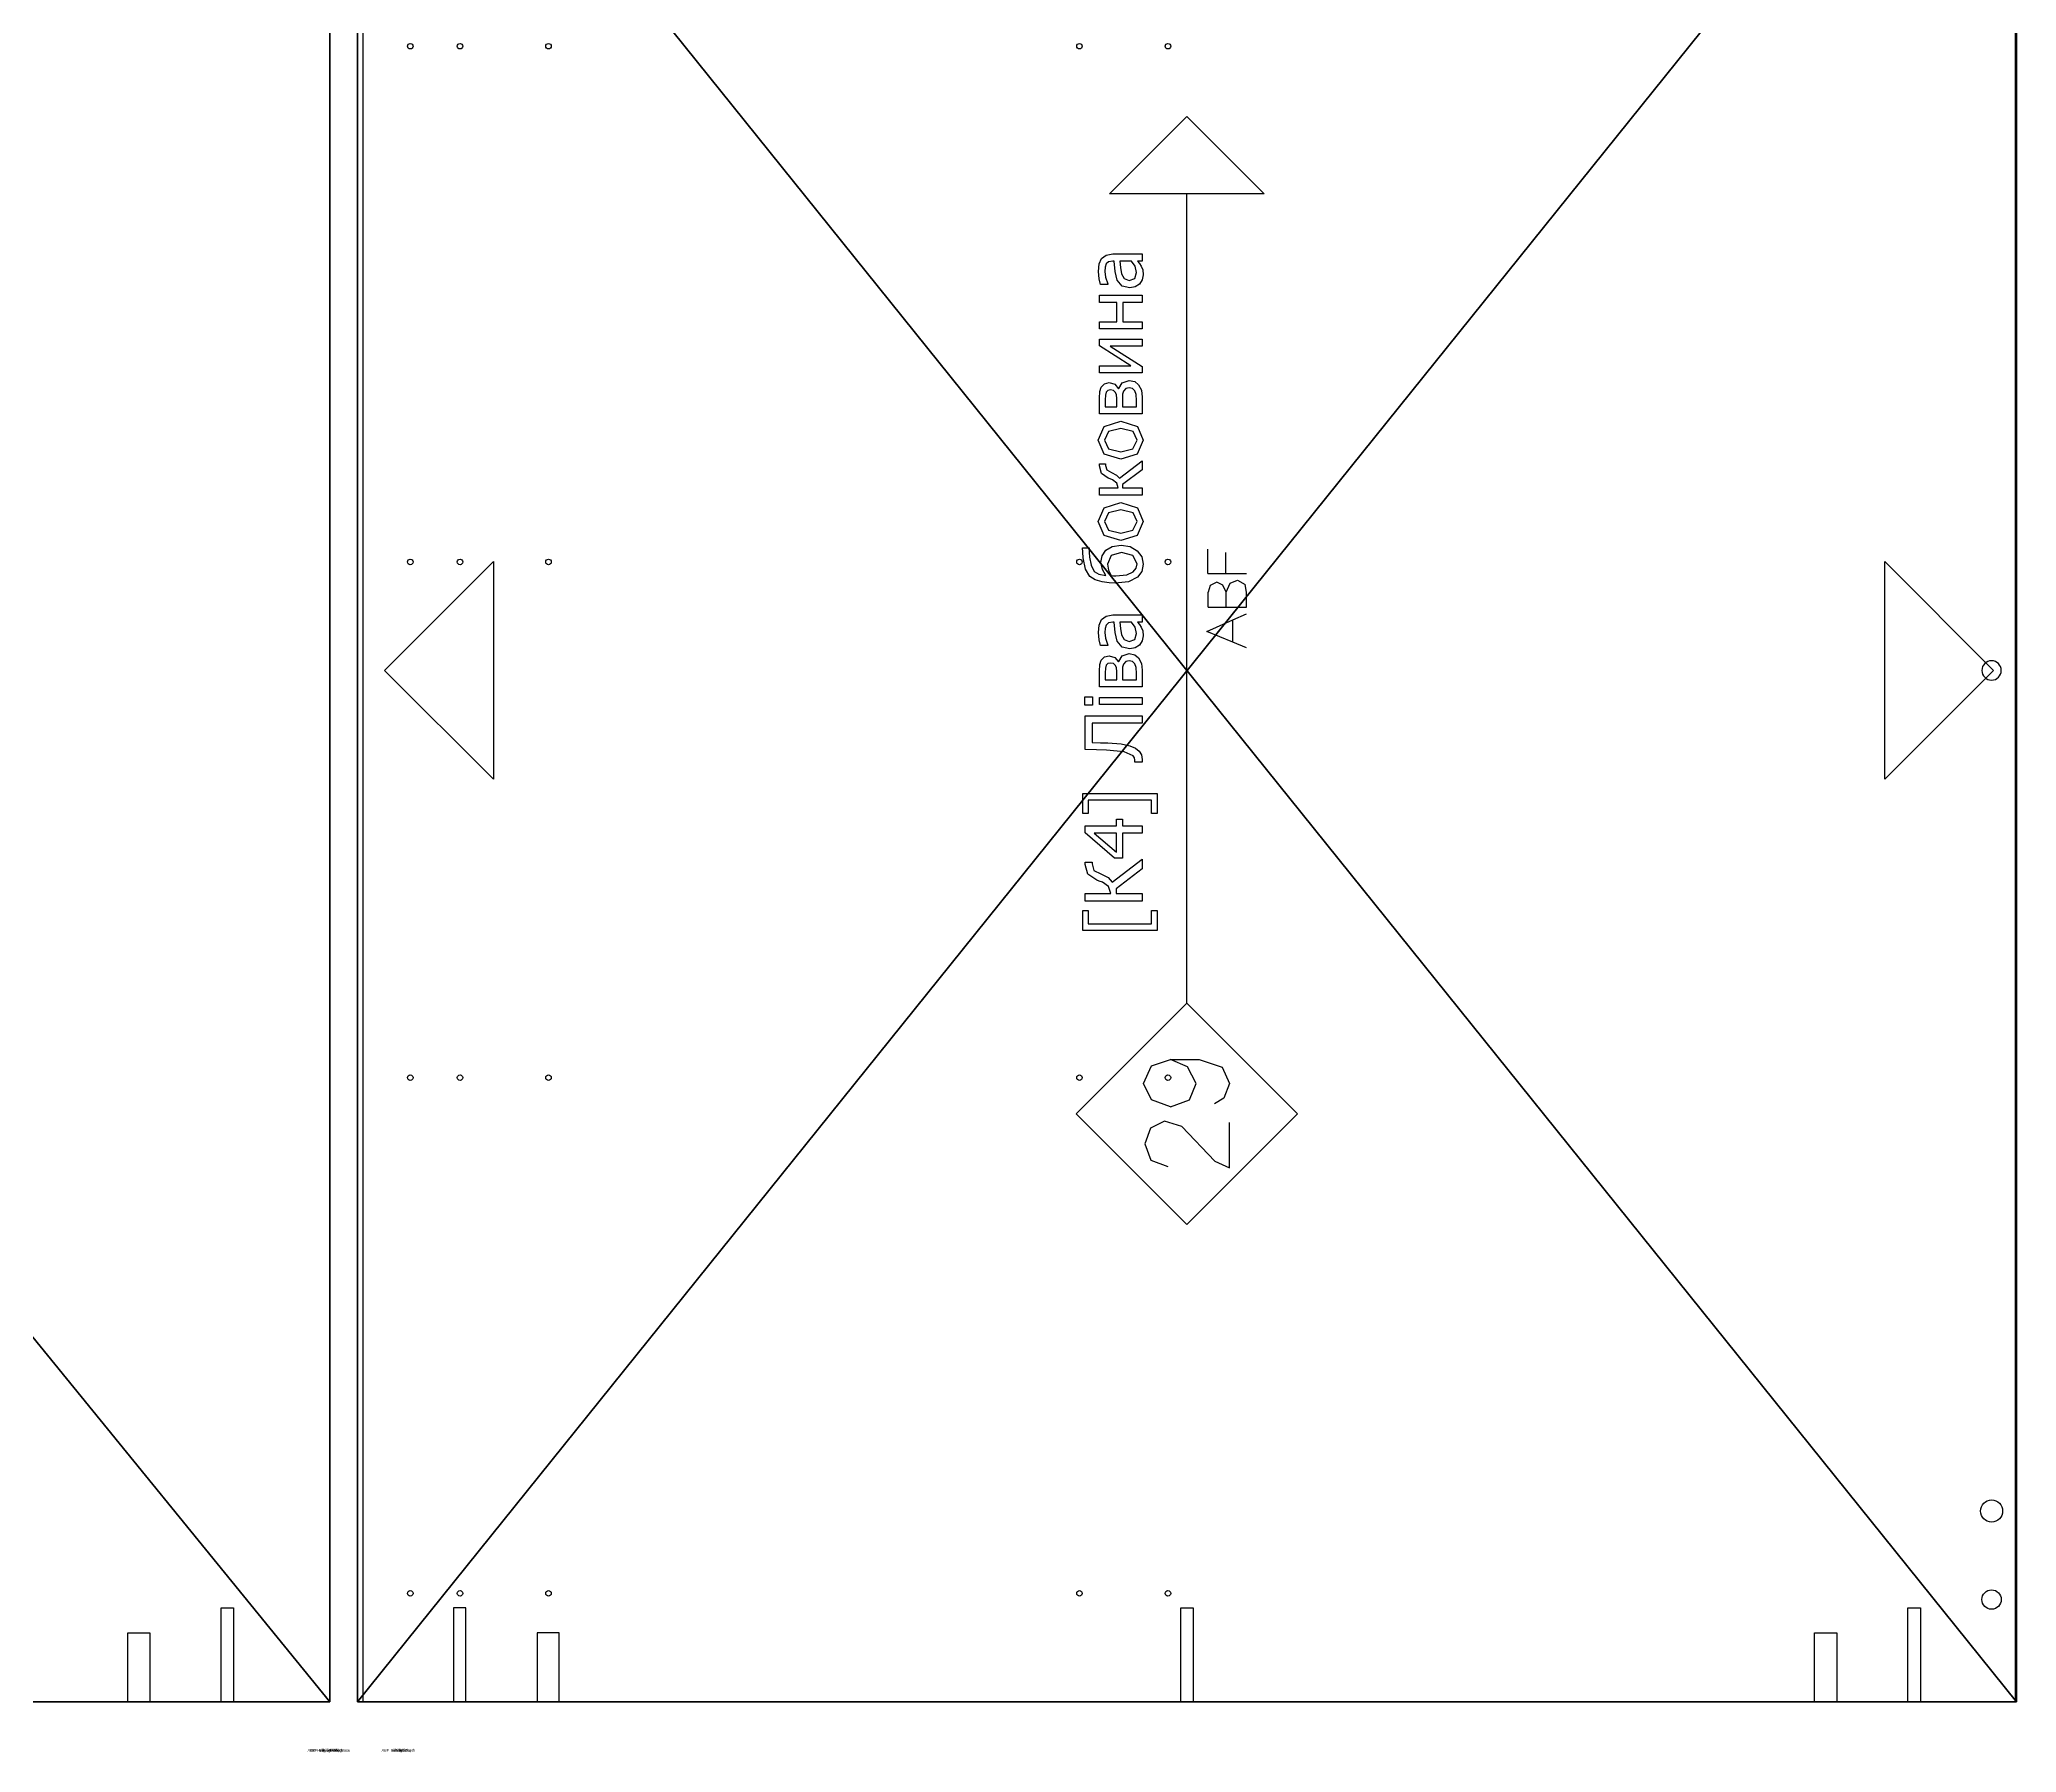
# Model space of a CAD drawing. Header units: millimetres. Extents: x -70178 to 17, y -3145 to 2055.
# Drawn here: x -18379 to -17664, y -18 to 601 of the extents above; entities that cross this region are included whole.
import ezdxf

# ---------------------------------------------------------------- set-up
doc = ezdxf.new("R2010")
doc.units = ezdxf.units.MM
doc.header["$LTSCALE"] = 25.4
doc.layers.get('0').update_dxf_attribs({"true_color": 0xffffff})
for name, color, linetype, true_color in [('ABF_cuttingLines', 34, 'Continuous', 0xaa4400), ('ABF_D2.0_DEPTH3', 36, 'Continuous', 0x664400), ('ABF_edgeBanding', 32, 'Continuous', 0xcc6600), ('ABF_Label', 253, 'Continuous', 0x9999cc), ('D7-DEPTHF-$44817', 252, 'Continuous', 0x777799), ('D8-DEPTH12-$38878', 36, 'Continuous', 0x664400), ('DSIDE-4.5', 252, 'Continuous', 0x777799), ('DSIDE-8', 190, 'Continuous', 0x9900ff), ('Dside4.5', 190, 'Continuous', 0x9900ff)]:
    doc.layers.add(name, color=color, linetype=linetype, true_color=true_color)

# ---------------------------------------------------------------- blocks, each defined once
blk = doc.blocks.new('Group134#1')
blk = doc.blocks.new('Group136#1')
blk = doc.blocks.new('Group137#1')
blk = doc.blocks.new('Group138#1')
blk = doc.blocks.new('Group140#1')
blk = doc.blocks.new('Group141#1')
blk = doc.blocks.new('Group155#1')
blk = doc.blocks.new('Group159#1')
at = {"layer": 'D7-DEPTHF-$44817', "color": 0}
blk.add_circle((-9, 0), 3.5, dxfattribs=at)
at = {"layer": 'D8-DEPTH12-$38878', "color": 0}
blk.add_circle((-9, -32), 4, dxfattribs=at)
blk = doc.blocks.new('Group166#1')
at = {"layer": 'D7-DEPTHF-$44817', "color": 0, "extrusion": (0, -4.42932e-17, -1)}
blk.add_circle((9, 0, 18), 3.5, dxfattribs=at)
blk = doc.blocks.new('Group174#1')
at = {"layer": 'DSIDE-4.5', "color": 0, "extrusion": (1.50398e-16, -1, -5.39341e-16)}
blk.add_circle((0, -9), 2.25, dxfattribs=at)
at = {"layer": 'DSIDE-8', "color": 0, "extrusion": (1.50398e-16, -1, -5.39341e-16)}
blk.add_circle((-32, -9), 4, dxfattribs=at)
blk = doc.blocks.new('Group175#1')
at = {"layer": 'DSIDE-4.5', "color": 0}
blk.add_polyline3d([(-2.25, 0, 0), (-2.25, -34, 0), (2.25, -34, 0), (2.25, 0, 0), (-2.25, 0, 0)], close=True, dxfattribs=at)
at = {"layer": 'DSIDE-8', "color": 0}
blk.add_polyline3d([(-36, 0, 0), (-36, -25, 0), (-28, -25, 0), (-28, 0, 0), (-36, 0, 0)], close=True, dxfattribs=at)
blk = doc.blocks.new('Group177#1')
at = {"layer": 'DSIDE-4.5', "color": 0, "extrusion": (1.50398e-16, -1, -5.39341e-16)}
blk.add_circle((0, -9), 2.25, dxfattribs=at)
at = {"layer": 'DSIDE-8', "color": 0, "extrusion": (1.50398e-16, -1, -5.39341e-16)}
blk.add_circle((32, -9), 4, dxfattribs=at)
blk = doc.blocks.new('Group178#1')
at = {"layer": 'DSIDE-4.5', "color": 0}
blk.add_polyline3d([(2.25, 0, 0), (2.25, -34, 0), (-2.25, -34, 0), (-2.25, 0, 0), (2.25, 0, 0)], close=True, dxfattribs=at)
at = {"layer": 'DSIDE-8', "color": 0}
blk.add_polyline3d([(36, 0, 0), (36, -25, 0), (28, -25, 0), (28, 0, 0), (36, 0, 0)], close=True, dxfattribs=at)
blk = doc.blocks.new('Group179#1')
at = {"layer": 'Dside4.5', "color": 0, "extrusion": (0, 1, 0)}
blk.add_circle((0, -9), 2.25, dxfattribs=at)
blk = doc.blocks.new('Group180#1')
at = {"layer": 'Dside4.5', "color": 0}
blk.add_polyline3d([(2.25, 0, 0), (2.25, -34, 0), (-2.25, -34, 0), (-2.25, 0, 0), (2.25, 0, 0)], close=True, dxfattribs=at)
blk = doc.blocks.new('Group#429')
at = {"layer": 'ABF_D2.0_DEPTH3', "color": 0, "extrusion": (1, 0, 0)}
blk.add_circle((1, 1), 1, dxfattribs=at)
blk = doc.blocks.new('Group#430')
at = {"layer": 'ABF_D2.0_DEPTH3', "color": 0, "extrusion": (1, 0, 0)}
blk.add_circle((1, 1), 1, dxfattribs=at)
blk = doc.blocks.new('Group#434')
at = {"layer": 'ABF_D2.0_DEPTH3', "color": 0, "extrusion": (1, 0, 0)}
blk.add_circle((1, 1), 1, dxfattribs=at)
blk = doc.blocks.new('Group#433')
at = {"layer": 'ABF_D2.0_DEPTH3', "color": 0, "extrusion": (1, 0, 0)}
blk.add_circle((1, 1), 1, dxfattribs=at)
blk = doc.blocks.new('Group#431')
at = {"layer": 'ABF_D2.0_DEPTH3', "color": 0, "extrusion": (1, 0, 0)}
blk.add_circle((1, 1), 1, dxfattribs=at)
blk = doc.blocks.new('Group#443')
at = {"layer": 'ABF_D2.0_DEPTH3', "color": 0, "extrusion": (1, 0, 0)}
blk.add_circle((1, 1), 1, dxfattribs=at)
blk = doc.blocks.new('Group#439')
at = {"layer": 'ABF_D2.0_DEPTH3', "color": 0, "extrusion": (1, 0, 0)}
blk.add_circle((1, 1), 1, dxfattribs=at)
blk = doc.blocks.new('Group#440')
at = {"layer": 'ABF_D2.0_DEPTH3', "color": 0, "extrusion": (1, 0, 0)}
blk.add_circle((1, 1), 1, dxfattribs=at)
blk = doc.blocks.new('Group#441')
at = {"layer": 'ABF_D2.0_DEPTH3', "color": 0, "extrusion": (1, 0, 0)}
blk.add_circle((1, 1), 1, dxfattribs=at)
blk = doc.blocks.new('Group#444')
at = {"layer": 'ABF_D2.0_DEPTH3', "color": 0, "extrusion": (1, 0, 0)}
blk.add_circle((1, 1), 1, dxfattribs=at)
blk = doc.blocks.new('Group#448')
at = {"layer": 'ABF_D2.0_DEPTH3', "color": 0, "extrusion": (1, 0, 0)}
blk.add_circle((1, 1), 1, dxfattribs=at)
blk = doc.blocks.new('Group#447')
at = {"layer": 'ABF_D2.0_DEPTH3', "color": 0, "extrusion": (1, 0, 0)}
blk.add_circle((1, 1), 1, dxfattribs=at)
blk = doc.blocks.new('Group#454')
at = {"layer": 'ABF_D2.0_DEPTH3', "color": 0, "extrusion": (1, 0, 0)}
blk.add_circle((1, 1), 1, dxfattribs=at)
blk = doc.blocks.new('Group#456')
at = {"layer": 'ABF_D2.0_DEPTH3', "color": 0, "extrusion": (1, 0, 0)}
blk.add_circle((1, 1), 1, dxfattribs=at)
blk = doc.blocks.new('Group#455')
at = {"layer": 'ABF_D2.0_DEPTH3', "color": 0, "extrusion": (1, 0, 0)}
blk.add_circle((1, 1), 1, dxfattribs=at)
blk = doc.blocks.new('Group#465')
at = {"layer": 'ABF_D2.0_DEPTH3', "color": 0, "extrusion": (1, 0, 0)}
blk.add_circle((1, 1), 1, dxfattribs=at)
blk = doc.blocks.new('Group#462')
at = {"layer": 'ABF_D2.0_DEPTH3', "color": 0, "extrusion": (1, 0, 0)}
blk.add_circle((1, 1), 1, dxfattribs=at)
blk = doc.blocks.new('Group#464')
at = {"layer": 'ABF_D2.0_DEPTH3', "color": 0, "extrusion": (1, 0, 0)}
blk.add_circle((1, 1), 1, dxfattribs=at)
blk = doc.blocks.new('Group#458')
at = {"layer": 'ABF_D2.0_DEPTH3', "color": 0, "extrusion": (1, 0, 0)}
blk.add_circle((1, 1), 1, dxfattribs=at)
blk = doc.blocks.new('Group#466')
at = {"layer": 'ABF_D2.0_DEPTH3', "color": 0, "extrusion": (1, 0, 0)}
blk.add_circle((1, 1), 1, dxfattribs=at)
blk = doc.blocks.new('Group1202#1')
at = {"layer": 'ABF_Label', "color": 0}
for p, q in [((-59.71, 6.86), (-59.71, 23.92)), ((-59.71, 23.92), (-55.16, 23.92)), ((-55.16, 23.92), (-55.16, 22.67)), ((-52.98, 10.29), (-52.98, 23.33)), ((-52.98, 23.33), (-51.24, 23.33)), ((-51.24, 23.33), (-51.24, 17.46)), ((-48.15, 20.71), (-46.81, 22.77)), ((-46.81, 22.77), (-44.55, 23.33)), ((-44.55, 23.33), (-44.02, 23.33)), ((-44.02, 23.33), (-44.02, 21.78)), ((-43.14, 16.62), (-37.31, 23.33)), ((-37.31, 23.33), (-35.7, 23.33)), ((-35.7, 23.33), (-35.7, 16.18)), ((-32.84, 22.67), (-32.84, 23.92)), ((-32.84, 23.92), (-28.29, 23.92)), ((-28.29, 23.92), (-28.29, 6.86)), ((-18.24, 20.74), (-18.16, 23.33)), ((-18.16, 23.33), (-10.39, 23.33)), ((-10.39, 23.33), (-10.39, 10.29)), ((-7.96, 21.71), (-7.96, 23.42)), ((-7.96, 23.42), (-6.08, 23.42)), ((-6.08, 23.42), (-6.08, 21.71)), ((21.6, 22.26), (23.23, 23.29)), ((23.23, 23.29), (25.89, 23.82)), ((25.89, 23.82), (27.14, 23.92)), ((27.14, 23.92), (28.16, 24)), ((28.16, 24), (28.16, 22.48)), ((-55.16, 22.67), (-58.18, 22.67)), ((-58.18, 22.67), (-58.18, 8.11)), ((-49.62, 17.97), (-48.64, 19.36)), ((-48.64, 19.36), (-48.36, 20.11)), ((-48.36, 20.11), (-48.15, 20.71)), ((-46.74, 19.79), (-47.55, 18.1)), ((-45.95, 21.37), (-46.74, 19.79)), ((-44.45, 21.78), (-45.95, 21.37)), ((-44.02, 21.78), (-44.45, 21.78)), ((-37.38, 21.27), (-41.77, 16.18)), ((-37.38, 16.18), (-37.38, 21.27)), ((-29.82, 22.67), (-32.84, 22.67)), ((-29.82, 8.11), (-29.82, 22.67)), ((-18.72, 14.43), (-18.33, 18.47)), ((-18.33, 18.47), (-18.24, 20.74)), ((-16.66, 18.17), (-16.89, 15.12)), ((-16.59, 19.86), (-16.66, 18.17)), ((-16.52, 21.79), (-16.59, 19.86)), ((-12.13, 21.79), (-16.52, 21.79)), ((-12.13, 10.29), (-12.13, 21.79)), ((-6.08, 21.71), (-7.96, 21.71)), ((-7.84, 10.29), (-7.84, 20.07)), ((-7.84, 20.07), (-6.2, 20.07)), ((-6.2, 20.07), (-6.2, 10.29)), ((-3.78, 10.29), (-3.78, 20.07)), ((-3.78, 20.07), (-0.19, 20.07)), ((-0.58, 18.76), (-2.15, 18.76)), ((-2.15, 18.76), (-2.15, 16.08)), ((0.5, 18.73), (-0.58, 18.76)), ((-0.19, 20.07), (1.39, 20.01)), ((1.2, 18.53), (0.5, 18.73)), ((1.59, 18.15), (1.2, 18.53)), ((1.39, 20.01), (2.38, 19.67)), ((2.38, 19.67), (3.14, 18.93)), ((3.14, 18.93), (3.39, 17.82)), ((5.74, 19.86), (7.05, 20.15)), ((5.74, 18.19), (5.74, 19.86)), ((5.84, 18.19), (5.74, 18.19)), ((7.38, 18.69), (5.84, 18.19)), ((7.05, 20.15), (8.73, 20.31)), ((8.72, 18.86), (7.38, 18.69)), ((9.66, 18.79), (8.72, 18.86)), ((8.73, 20.31), (10.43, 20.15)), ((10.43, 18.52), (9.66, 18.79)), ((10.43, 20.15), (11.67, 19.58)), ((10.92, 17.98), (10.43, 18.52)), ((11.67, 19.58), (12.47, 18.54)), ((12.47, 18.54), (12.73, 16.98)), ((20.1, 17.85), (20.35, 19.47)), ((20.35, 19.47), (20.82, 21.03)), ((20.82, 21.03), (21.6, 22.26)), ((22.12, 20.19), (21.81, 18.63)), ((21.81, 18.63), (23.2, 19.41)), ((22.71, 21.27), (22.12, 20.19)), ((24.16, 22.01), (22.71, 21.27)), ((24.41, 18.23), (23.04, 17.99)), ((23.2, 19.41), (24.8, 19.73)), ((26.01, 22.33), (24.16, 22.01)), ((26.41, 17.39), (24.41, 18.23)), ((24.8, 19.73), (26.32, 19.47)), ((27.19, 22.42), (26.01, 22.33)), ((26.32, 19.47), (27.59, 18.63)), ((28.16, 22.48), (27.19, 22.42)), ((27.59, 18.63), (28.47, 17.16)), ((29.82, 15.18), (31.02, 18.99)), ((31.02, 18.99), (34.2, 20.35)), ((34.2, 18.93), (32.21, 18)), ((34.2, 20.35), (37.37, 18.99)), ((36.17, 18), (34.2, 18.93)), ((37.37, 18.99), (38.56, 15.18)), ((40.25, 10.29), (40.25, 20.07)), ((40.25, 20.07), (41.9, 20.07)), ((41.9, 20.07), (41.9, 15.82)), ((44.16, 18.1), (45.23, 19.63)), ((45.23, 19.63), (47, 20.07)), ((46.04, 18.37), (45.45, 17.33)), ((47.07, 18.66), (46.04, 18.37)), ((47, 20.07), (47.45, 20.07)), ((47.45, 18.66), (47.07, 18.66)), ((47.45, 20.07), (47.45, 18.66)), ((48.49, 15.18), (49.7, 18.99)), ((49.7, 18.99), (52.87, 20.35)), ((52.87, 18.93), (50.89, 18)), ((52.87, 20.35), (56.04, 18.99)), ((54.84, 18), (52.87, 18.93)), ((56.04, 18.99), (57.23, 15.18)), ((58.92, 10.29), (58.92, 20.07)), ((58.92, 20.07), (62.51, 20.07)), ((62.12, 18.76), (60.55, 18.76)), ((60.55, 18.76), (60.55, 16.08)), ((63.2, 18.73), (62.12, 18.76)), ((62.51, 20.07), (64.09, 20.01)), ((63.91, 18.53), (63.2, 18.73)), ((64.29, 18.15), (63.91, 18.53)), ((64.09, 20.01), (65.08, 19.67)), ((65.08, 19.67), (65.84, 18.93)), ((65.84, 18.93), (66.09, 17.82)), ((68.33, 10.29), (68.33, 20.07)), ((68.33, 20.07), (69.96, 20.07)), ((69.96, 20.07), (69.96, 12.89)), ((69.96, 12.89), (74.51, 20.07)), ((74.51, 20.07), (76.06, 20.07)), ((76.06, 20.07), (76.06, 10.29)), ((78.44, 10.29), (78.44, 20.07)), ((78.44, 20.07), (80.08, 20.07)), ((80.08, 20.07), (80.08, 16.12)), ((84.52, 16.12), (84.52, 20.07)), ((84.52, 20.07), (86.16, 20.07)), ((86.16, 20.07), (86.16, 10.29)), ((88.65, 19.86), (89.96, 20.15)), ((88.65, 18.19), (88.65, 19.86)), ((88.75, 18.19), (88.65, 18.19)), ((90.29, 18.69), (88.75, 18.19)), ((89.96, 20.15), (91.64, 20.31)), ((91.63, 18.86), (90.29, 18.69)), ((92.57, 18.79), (91.63, 18.86)), ((91.64, 20.31), (93.34, 20.15)), ((93.34, 18.52), (92.57, 18.79)), ((93.34, 20.15), (94.58, 19.58)), ((93.83, 17.98), (93.34, 18.52)), ((94.58, 19.58), (95.38, 18.54)), ((95.38, 18.54), (95.64, 16.98)), ((-51.24, 17.46), (-49.62, 17.97)), ((-50.15, 16.26), (-51.24, 16.26)), ((-51.24, 16.26), (-51.24, 10.29)), ((-45.54, 10.29), (-50.15, 16.26)), ((-47.55, 18.1), (-48.62, 17.15)), ((-48.62, 17.15), (-43.33, 10.29)), ((-43.14, 14.78), (-43.14, 16.62)), ((-37.38, 14.78), (-43.14, 14.78)), ((-41.77, 16.18), (-37.38, 16.18)), ((-37.38, 10.29), (-37.38, 14.78)), ((-35.7, 16.18), (-34.15, 16.18)), ((-34.15, 14.78), (-35.7, 14.78)), ((-35.7, 14.78), (-35.7, 10.29)), ((-34.15, 16.18), (-34.15, 14.78)), ((-19.59, 12.34), (-18.72, 14.43)), ((-16.89, 15.12), (-17.29, 13.09)), ((-2.15, 16.08), (-0.26, 16.08)), ((-0.21, 14.8), (-2.15, 14.8)), ((-2.15, 14.8), (-2.15, 11.61)), ((-0.26, 16.08), (0.6, 16.14)), ((0.76, 14.77), (-0.21, 14.8)), ((0.6, 16.14), (1.16, 16.38)), ((1.41, 14.58), (0.76, 14.77)), ((1.16, 16.38), (1.57, 16.85)), ((2.05, 14.04), (1.41, 14.58)), ((1.57, 16.85), (1.69, 17.57)), ((1.69, 17.57), (1.59, 18.15)), ((3, 16.57), (1.98, 15.7)), ((1.98, 15.7), (2.02, 15.64)), ((2.02, 15.64), (3.35, 14.83)), ((2.19, 13.24), (2.05, 14.04)), ((3.39, 17.82), (3, 16.57)), ((3.35, 14.83), (3.89, 13.25)), ((4.94, 13.13), (5.37, 14.86)), ((5.37, 14.86), (6.73, 15.99)), ((7.07, 14.39), (6.64, 13.23)), ((6.73, 15.99), (8.68, 16.51)), ((8.16, 15.01), (7.07, 14.39)), ((9.61, 15.27), (8.16, 15.01)), ((8.68, 16.51), (11.09, 16.73)), ((11.09, 15.42), (9.61, 15.27)), ((11.09, 17.04), (10.92, 17.98)), ((11.09, 16.73), (11.09, 17.04)), ((11.09, 12.7), (11.09, 15.42)), ((12.73, 16.98), (12.73, 10.29)), ((20.04, 16.51), (20.1, 17.85)), ((20.38, 13.41), (20.04, 16.51)), ((21.75, 16.84), (21.73, 16.29)), ((21.73, 16.29), (21.98, 13.81)), ((21.79, 17.36), (21.75, 16.84)), ((23.04, 17.99), (21.79, 17.36)), ((21.98, 13.81), (22.66, 12.31)), ((27.11, 15), (26.41, 17.39)), ((26.41, 12.4), (27.11, 15)), ((28.79, 15.1), (28.43, 13.01)), ((28.47, 17.16), (28.79, 15.1)), ((30.99, 11.41), (29.82, 15.18)), ((32.21, 18), (31.52, 15.18)), ((31.52, 15.18), (32.21, 12.39)), ((36.16, 12.37), (36.86, 15.18)), ((36.86, 15.18), (36.17, 18)), ((38.56, 15.18), (37.37, 11.36)), ((41.9, 15.82), (42.99, 16.09)), ((42.72, 14.8), (41.9, 14.8)), ((41.9, 14.8), (41.9, 10.29)), ((46.07, 10.29), (42.72, 14.8)), ((42.99, 16.09), (43.75, 17.09)), ((43.75, 17.09), (43.97, 17.6)), ((43.97, 17.6), (44.16, 18.1)), ((44.87, 16.15), (44.14, 15.49)), ((44.14, 15.49), (48.12, 10.29)), ((45.45, 17.33), (44.87, 16.15)), ((49.66, 11.41), (48.49, 15.18)), ((50.89, 18), (50.19, 15.18)), ((50.19, 15.18), (50.89, 12.39)), ((55.53, 15.18), (54.84, 18)), ((54.84, 12.37), (55.53, 15.18)), ((57.23, 15.18), (56.04, 11.36)), ((60.55, 16.08), (62.44, 16.08)), ((62.49, 14.8), (60.55, 14.8)), ((60.55, 14.8), (60.55, 11.61)), ((62.44, 16.08), (63.3, 16.14)), ((63.46, 14.77), (62.49, 14.8)), ((63.3, 16.14), (63.86, 16.38)), ((64.12, 14.58), (63.46, 14.77)), ((63.86, 16.38), (64.28, 16.85)), ((64.75, 14.04), (64.12, 14.58)), ((64.28, 16.85), (64.4, 17.57)), ((64.4, 17.57), (64.29, 18.15)), ((65.7, 16.57), (64.68, 15.7)), ((64.68, 15.7), (64.72, 15.64)), ((64.72, 15.64), (66.06, 14.83)), ((64.9, 13.24), (64.75, 14.04)), ((66.09, 17.82), (65.7, 16.57)), ((66.06, 14.83), (66.6, 13.25)), ((74.43, 17.59), (69.82, 10.29)), ((74.43, 10.29), (74.43, 17.59)), ((80.08, 16.12), (84.52, 16.12)), ((84.52, 14.7), (80.08, 14.7)), ((80.08, 14.7), (80.08, 10.29)), ((84.52, 10.29), (84.52, 14.7)), ((87.85, 13.13), (88.28, 14.86)), ((88.28, 14.86), (89.64, 15.99)), ((89.98, 14.39), (89.55, 13.23)), ((89.64, 15.99), (91.58, 16.51)), ((91.07, 15.01), (89.98, 14.39)), ((92.52, 15.27), (91.07, 15.01)), ((91.58, 16.51), (94, 16.73)), ((94, 15.42), (92.52, 15.27)), ((94, 17.04), (93.83, 17.98)), ((94, 16.73), (94, 17.04)), ((94, 12.7), (94, 15.42)), ((95.64, 16.98), (95.64, 10.29)), ((-108.71, 9.68), (-112.46, 8.28)), ((-105.11, 8.36), (-108.71, 9.68)), ((-98.64, 8.14), (-94.83, 9.95)), ((-94.83, 9.95), (-90.8, 8.14)), ((-51.24, 10.29), (-52.98, 10.29)), ((-43.33, 10.29), (-45.54, 10.29)), ((-35.7, 10.29), (-37.38, 10.29)), ((-21.1, 10.29), (-21.1, 11.97)), ((-21.1, 11.97), (-20.97, 11.97)), ((-20.8, 10.28), (-21.1, 10.29)), ((-20.97, 11.97), (-20.82, 11.96)), ((-20.82, 11.96), (-20.64, 11.95)), ((-20.43, 10.27), (-20.8, 10.28)), ((-20.64, 11.95), (-20.05, 12.04)), ((-19.38, 10.44), (-20.43, 10.27)), ((-20.05, 12.04), (-19.59, 12.34)), ((-18.54, 10.98), (-19.38, 10.44)), ((-17.84, 11.81), (-18.54, 10.98)), ((-17.29, 13.09), (-17.84, 11.81)), ((-10.39, 10.29), (-12.13, 10.29)), ((-6.2, 10.29), (-7.84, 10.29)), ((0.07, 10.29), (-3.78, 10.29)), ((-2.15, 11.61), (-0.72, 11.61)), ((-0.72, 11.61), (0.65, 11.68)), ((1.63, 10.45), (0.07, 10.29)), ((0.65, 11.68), (1.49, 11.96)), ((1.49, 11.96), (2.03, 12.48)), ((2.88, 11.08), (1.63, 10.45)), ((2.03, 12.48), (2.19, 13.24)), ((3.62, 11.99), (2.88, 11.08)), ((3.89, 13.25), (3.62, 11.99)), ((5.18, 11.88), (4.94, 13.13)), ((5.81, 10.89), (5.18, 11.88)), ((6.77, 10.25), (5.81, 10.89)), ((6.64, 13.23), (7.12, 11.96)), ((7.91, 10.02), (6.77, 10.25)), ((7.12, 11.96), (8.5, 11.54)), ((9.06, 10.14), (7.91, 10.02)), ((8.5, 11.54), (9.91, 11.87)), ((9.9, 10.49), (9.06, 10.14)), ((10.55, 10.92), (9.9, 10.49)), ((9.91, 11.87), (11.09, 12.7)), ((11.09, 11.33), (10.55, 10.92)), ((11.09, 10.29), (11.09, 11.33)), ((12.73, 10.29), (11.09, 10.29)), ((21.39, 11.32), (20.38, 13.41)), ((22.7, 10.34), (21.39, 11.32)), ((22.66, 12.31), (23.49, 11.64)), ((24.39, 10.02), (22.7, 10.34)), ((23.49, 11.64), (24.45, 11.45)), ((26.06, 10.37), (24.39, 10.02)), ((24.45, 11.45), (26.41, 12.4)), ((27.45, 11.39), (26.06, 10.37)), ((28.43, 13.01), (27.45, 11.39)), ((34.2, 10.02), (30.99, 11.41)), ((32.21, 12.39), (34.2, 11.44)), ((34.2, 11.44), (36.16, 12.37)), ((37.37, 11.36), (34.2, 10.02)), ((41.9, 10.29), (40.25, 10.29)), ((48.12, 10.29), (46.07, 10.29)), ((52.87, 10.02), (49.66, 11.41)), ((50.89, 12.39), (52.87, 11.44)), ((52.87, 11.44), (54.84, 12.37)), ((56.04, 11.36), (52.87, 10.02)), ((62.77, 10.29), (58.92, 10.29)), ((60.55, 11.61), (61.98, 11.61)), ((61.98, 11.61), (63.36, 11.68)), ((64.33, 10.45), (62.77, 10.29)), ((63.36, 11.68), (64.2, 11.96)), ((64.2, 11.96), (64.73, 12.48)), ((65.58, 11.08), (64.33, 10.45)), ((64.73, 12.48), (64.9, 13.24)), ((66.32, 11.99), (65.58, 11.08)), ((66.6, 13.25), (66.32, 11.99)), ((69.82, 10.29), (68.33, 10.29)), ((76.06, 10.29), (74.43, 10.29)), ((80.08, 10.29), (78.44, 10.29)), ((86.16, 10.29), (84.52, 10.29)), ((88.09, 11.88), (87.85, 13.13)), ((88.72, 10.89), (88.09, 11.88)), ((89.68, 10.25), (88.72, 10.89)), ((89.55, 13.23), (90.03, 11.96)), ((90.82, 10.02), (89.68, 10.25)), ((90.03, 11.96), (91.41, 11.54)), ((91.97, 10.14), (90.82, 10.02)), ((91.41, 11.54), (92.82, 11.87)), ((92.81, 10.49), (91.97, 10.14)), ((93.46, 10.92), (92.81, 10.49)), ((92.82, 11.87), (94, 12.7)), ((94, 11.33), (93.46, 10.92)), ((94, 10.29), (94, 11.33)), ((95.64, 10.29), (94, 10.29)), ((-112.46, 8.28), (-113.88, 4.38)), ((-103.48, 5.11), (-105.11, 8.36)), ((-104.73, 1.2), (-103.48, 5.11)), ((-100.21, 3.77), (-98.64, 8.14)), ((-90.8, 8.14), (-89.36, 3.77)), ((-55.16, 6.86), (-59.71, 6.86)), ((-58.18, 8.11), (-55.16, 8.11)), ((-55.16, 8.11), (-55.16, 6.86)), ((-32.84, 6.86), (-32.84, 8.11)), ((-32.84, 8.11), (-29.82, 8.11)), ((-28.29, 6.86), (-32.84, 6.86)), ((-104.73, 1.2), (-112.69, -6.45)), ((-100.21, 3.77), (-98.6, -0.59)), ((-91.05, -0.16), (-89.36, 3.77)), ((-89.36, 3.77), (-89.36, -2.85)), ((-76.41, 0), (109.43, 0)), ((-98.6, -0.59), (-94.83, -2.1)), ((-94.83, -2.1), (-91.05, -0.16)), ((-89.36, -2.85), (-91.12, -8.09)), ((-112.69, -6.45), (-114.25, -9.78)), ((-98.2, -8.46), (-99.56, -6.34)), ((-94.83, -9.78), (-98.2, -8.46)), ((-91.12, -8.09), (-94.83, -9.78)), ((6.49, -10.57), (8.95, -4.58)), ((8.95, -4.58), (11.61, -10.57)), ((14.53, -4.88), (17.96, -4.88)), ((14.53, -4.88), (14.53, -8.98)), ((14.53, -8.98), (14.53, -13.72)), ((14.53, -8.98), (17.96, -8.98)), ((19.51, -5.38), (17.96, -4.88)), ((17.96, -8.98), (19.55, -8.25)), ((17.96, -8.98), (20.04, -9.9)), ((20.29, -6.84), (19.51, -5.38)), ((19.55, -8.25), (20.29, -6.84)), ((22.27, -4.79), (22.27, -8.97)), ((22.27, -4.79), (27.81, -4.79)), ((22.27, -8.97), (27.09, -8.97)), ((22.27, -8.97), (22.27, -13.72)), ((-114.25, -9.78), (-103.81, -9.78)), ((5.21, -13.72), (6.49, -10.57)), ((6.49, -10.57), (11.61, -10.57)), ((11.61, -10.57), (13.01, -13.72)), ((17.96, -13.72), (19.76, -13.36)), ((20.74, -11.59), (19.76, -13.36)), ((20.04, -9.9), (20.74, -11.59)), ((14.53, -13.72), (17.96, -13.72))]:
    blk.add_line(p, q, dxfattribs=at)
for points in [[(-76.41, 0, 0), (-101.81, -25.4, 0), (-127.21, 0, 0), (-101.81, 25.4, 0), (-76.41, 0, 0)], [(109.43, 17.78, 0), (127.21, 0, 0), (109.43, -17.78, 0), (109.43, 17.78, 0)]]:
    blk.add_polyline3d(points, close=True, dxfattribs=at)
blk = doc.blocks.new('Group1497#1')
at = {"layer": 'ABF_cuttingLines', "color": 0}
blk.add_polyline3d([(20, 764, 0), (20, 18, 0), (617.6, 18, 0), (617.6, 764, 0), (20, 764, 0)], close=True, dxfattribs=at)
blk = doc.blocks.new('Group1498#1')
at = {"layer": 'ABF_edgeBanding', "color": 0}
for points in [[(27.87, 391, 0), (67.21, 430.34, 0), (67.21, 351.66, 0), (27.87, 391, 0)], [(609.73, 391, 0), (570.39, 351.66, 0), (570.39, 430.34, 0), (609.73, 391, 0)]]:
    blk.add_polyline3d(points, close=True, dxfattribs=at)
blk = doc.blocks.new('___#17')
at = {"color": 0}
for p, q in [((18, 764), (18, 18)), ((18, 764, 18), (18, 18, 18)), ((18, 764), (18, 18)), ((18, 764, 18), (18, 18, 18)), ((618, 18), (618, 764)), ((618, 18, 18), (618, 764, 18)), ((618, 18), (618, 764)), ((618, 18, 18), (618, 764, 18)), ((18, 18), (618, 18)), ((18, 18, 18), (618, 18, 18)), ((18, 18), (18, 18, 18)), ((18, 18), (618, 18)), ((18, 18, 18), (618, 18, 18)), ((18, 18), (18, 18, 18)), ((618, 18), (618, 18, 18)), ((618, 18), (618, 18, 18))]:
    blk.add_line(p, q, dxfattribs=at)
ref = blk.add_blockref('Group136#1', (55, 764, 18), dxfattribs=dict(at, rotation=180))
ref.add_attrib('Skp_GroupInstanceName', '_ABF_sideDrill', (0, 0), dxfattribs={"height": 1})
ref = blk.add_blockref('Group137#1', (55, 764, 18), dxfattribs=dict(at, rotation=180))
ref.add_attrib('Skp_GroupInstanceName', '_ABF_sideDrillDepth', (0, 0), dxfattribs={"height": 1})
ref = blk.add_blockref('Group140#1', (581, 764, 18), dxfattribs=dict(at, rotation=180))
ref.add_attrib('Skp_GroupInstanceName', '_ABF_sideDrill', (0, 0), dxfattribs={"height": 1})
ref = blk.add_blockref('Group141#1', (581, 764, 18), dxfattribs=dict(at, rotation=180))
ref.add_attrib('Skp_GroupInstanceName', '_ABF_sideDrillDepth', (0, 0), dxfattribs={"height": 1})
ref = blk.add_blockref('Group134#1', (55, 764, 18), dxfattribs=dict(at, rotation=180))
ref.add_attrib('Skp_GroupInstanceName', '_ABF_minifixBolts', (0, 0), dxfattribs={"height": 1})
ref = blk.add_blockref('Group138#1', (581, 764, 18), dxfattribs=dict(at, rotation=180))
ref.add_attrib('Skp_GroupInstanceName', '_ABF_minifixBolts', (0, 0), dxfattribs={"height": 1})
ref = blk.add_blockref('Group155#1', (600, 727, 18), dxfattribs=dict(at, rotation=180))
ref.add_attrib('Skp_GroupInstanceName', '_ABF_minifixPlasticBase', (0, 0), dxfattribs={"height": 1})
at = {"color": 0, "extrusion": (0, 1, -3.49763e-16)}
ref = blk.add_blockref('Group#429', (-54.14, 18, 615.74), dxfattribs=dict(at, rotation=90))
ref.add_attrib('Skp_GroupInstanceName', 'ABF_Hole', (0, 0), dxfattribs={"height": 1})
ref = blk.add_blockref('Group#430', (-36.14, 18, 615.74), dxfattribs=dict(at, rotation=90))
ref.add_attrib('Skp_GroupInstanceName', 'ABF_Hole', (0, 0), dxfattribs={"height": 1})
ref = blk.add_blockref('Group#434', (-86.14, 18, 615.74), dxfattribs=dict(at, rotation=90))
ref.add_attrib('Skp_GroupInstanceName', 'ABF_Hole', (0, 0), dxfattribs={"height": 1})
ref = blk.add_blockref('Group#433', (-278.14, 18, 615.74), dxfattribs=dict(at, rotation=90))
ref.add_attrib('Skp_GroupInstanceName', 'ABF_Hole', (0, 0), dxfattribs={"height": 1})
ref = blk.add_blockref('Group#431', (-310.14, 18, 615.74), dxfattribs=dict(at, rotation=90))
ref.add_attrib('Skp_GroupInstanceName', 'ABF_Hole', (0, 0), dxfattribs={"height": 1})
ref = blk.add_blockref('Group#443', (-54.14, 18, 429.24), dxfattribs=dict(at, rotation=90))
ref.add_attrib('Skp_GroupInstanceName', 'ABF_Hole', (0, 0), dxfattribs={"height": 1})
ref = blk.add_blockref('Group#439', (-36.14, 18, 429.24), dxfattribs=dict(at, rotation=90))
ref.add_attrib('Skp_GroupInstanceName', 'ABF_Hole', (0, 0), dxfattribs={"height": 1})
ref = blk.add_blockref('Group#440', (-86.14, 18, 429.24), dxfattribs=dict(at, rotation=90))
ref.add_attrib('Skp_GroupInstanceName', 'ABF_Hole', (0, 0), dxfattribs={"height": 1})
ref = blk.add_blockref('Group#441', (-278.14, 18, 429.24), dxfattribs=dict(at, rotation=90))
ref.add_attrib('Skp_GroupInstanceName', 'ABF_Hole', (0, 0), dxfattribs={"height": 1})
ref = blk.add_blockref('Group#444', (-310.14, 18, 429.24), dxfattribs=dict(at, rotation=90))
ref.add_attrib('Skp_GroupInstanceName', 'ABF_Hole', (0, 0), dxfattribs={"height": 1})
at = {"color": 0}
ref = blk.add_blockref('Group166#1', (600, 391, 18), dxfattribs=dict(at, rotation=180))
ref.add_attrib('Skp_GroupInstanceName', '_ABF_screwInside', (0, 0), dxfattribs={"height": 1})
at = {"color": 0, "extrusion": (0, 1, -3.49763e-16)}
ref = blk.add_blockref('Group#448', (-54.14, 18, 242.74), dxfattribs=dict(at, rotation=90))
ref.add_attrib('Skp_GroupInstanceName', 'ABF_Hole', (0, 0), dxfattribs={"height": 1})
ref = blk.add_blockref('Group#447', (-36.14, 18, 242.74), dxfattribs=dict(at, rotation=90))
ref.add_attrib('Skp_GroupInstanceName', 'ABF_Hole', (0, 0), dxfattribs={"height": 1})
ref = blk.add_blockref('Group#454', (-86.14, 18, 242.74), dxfattribs=dict(at, rotation=90))
ref.add_attrib('Skp_GroupInstanceName', 'ABF_Hole', (0, 0), dxfattribs={"height": 1})
ref = blk.add_blockref('Group#456', (-278.14, 18, 242.74), dxfattribs=dict(at, rotation=90))
ref.add_attrib('Skp_GroupInstanceName', 'ABF_Hole', (0, 0), dxfattribs={"height": 1})
ref = blk.add_blockref('Group#455', (-310.14, 18, 242.74), dxfattribs=dict(at, rotation=90))
ref.add_attrib('Skp_GroupInstanceName', 'ABF_Hole', (0, 0), dxfattribs={"height": 1})
at = {"color": 0}
ref = blk.add_blockref('Group159#1', (600, 55, 18), dxfattribs=dict(at, rotation=180))
ref.add_attrib('Skp_GroupInstanceName', '_ABF_minifixPlasticBase', (0, 0), dxfattribs={"height": 1})
ref = blk.add_blockref('Group175#1', (55, 18, 18), dxfattribs=dict(at, rotation=180))
ref.add_attrib('Skp_GroupInstanceName', '_ABF_sideDrillDepth', (0, 0), dxfattribs={"height": 1})
ref = blk.add_blockref('Group178#1', (581, 18, 18), dxfattribs=dict(at, rotation=180))
ref.add_attrib('Skp_GroupInstanceName', '_ABF_sideDrillDepth', (0, 0), dxfattribs={"height": 1})
ref = blk.add_blockref('Group180#1', (318, 18, 18), dxfattribs=dict(at, rotation=180))
ref.add_attrib('Skp_GroupInstanceName', '_ABF_sideDrillDepth', (0, 0), dxfattribs={"height": 1})
at = {"color": 0, "extrusion": (0, 1, -3.49763e-16)}
ref = blk.add_blockref('Group#465', (-54.14, 18, 56.24), dxfattribs=dict(at, rotation=90))
ref.add_attrib('Skp_GroupInstanceName', 'ABF_Hole', (0, 0), dxfattribs={"height": 1})
ref = blk.add_blockref('Group#462', (-36.14, 18, 56.24), dxfattribs=dict(at, rotation=90))
ref.add_attrib('Skp_GroupInstanceName', 'ABF_Hole', (0, 0), dxfattribs={"height": 1})
ref = blk.add_blockref('Group#464', (-86.14, 18, 56.24), dxfattribs=dict(at, rotation=90))
ref.add_attrib('Skp_GroupInstanceName', 'ABF_Hole', (0, 0), dxfattribs={"height": 1})
ref = blk.add_blockref('Group#458', (-278.14, 18, 56.24), dxfattribs=dict(at, rotation=90))
ref.add_attrib('Skp_GroupInstanceName', 'ABF_Hole', (0, 0), dxfattribs={"height": 1})
ref = blk.add_blockref('Group#466', (-310.14, 18, 56.24), dxfattribs=dict(at, rotation=90))
ref.add_attrib('Skp_GroupInstanceName', 'ABF_Hole', (0, 0), dxfattribs={"height": 1})
at = {"color": 0}
ref = blk.add_blockref('Group174#1', (55, 18, 18), dxfattribs=dict(at, rotation=180))
ref.add_attrib('Skp_GroupInstanceName', '_ABF_sideDrill', (0, 0), dxfattribs={"height": 1})
ref = blk.add_blockref('Group177#1', (581, 18, 18), dxfattribs=dict(at, rotation=180))
ref.add_attrib('Skp_GroupInstanceName', '_ABF_sideDrill', (0, 0), dxfattribs={"height": 1})
ref = blk.add_blockref('Group179#1', (318, 18, 18), dxfattribs=dict(at, rotation=180))
ref.add_attrib('Skp_GroupInstanceName', '_ABF_sideDrill', (0, 0), dxfattribs={"height": 1})
at = {"layer": 'ABF_cuttingLines', "color": 0}
ref = blk.add_blockref('Group1497#1', (0, 0, 18), dxfattribs=at)
ref.add_attrib('Skp_GroupInstanceName', '_ABF_cuttingLines', (0, 0), dxfattribs={"layer": '0', "height": 1})
at = {"layer": 'ABF_edgeBanding', "color": 0}
ref = blk.add_blockref('Group1498#1', (0, 0, 18), dxfattribs=at)
ref.add_attrib('Skp_GroupInstanceName', '_ABF_edgeBanding', (0, 0), dxfattribs={"layer": '0', "height": 1})
at = {"layer": 'ABF_Label', "color": 0}
ref = blk.add_blockref('Group1202#1', (318, 391, 18), dxfattribs=dict(at, xscale=1.574803149606299, yscale=1.574803149606299, rotation=90))
ref.add_attrib('Skp_GroupInstanceName', '_ABF_Label', (0, 0), dxfattribs={"layer": '0', "height": 1})
at = {"color": 0}
mesh = blk.add_polyface(dxfattribs=at)
corners = [(618, 764), (18, 18), (18, 764), (618, 18)]
mesh.append_faces([[corners[k] for k in face] for face in [(0, 1, 2), (1, 0, 3)]], dxfattribs={"vtx0": -1, "color": 0})
at = {"color": 7, "true_color": 0xffffff}
mesh = blk.add_polyface(dxfattribs=at)
corners = [(618, 18, 18), (18, 764, 18), (18, 18, 18), (618, 764, 18)]
mesh.append_faces([[corners[k] for k in face] for face in [(0, 1, 2), (1, 0, 3)]], dxfattribs={"vtx0": -1, "color": 7})
at = {"color": 0}
mesh = blk.add_polyface(dxfattribs=at)
corners = [(18, 18, 18), (18, 764), (18, 18), (18, 764, 18)]
mesh.append_faces([[corners[k] for k in face] for face in [(0, 1, 2), (1, 0, 3)]], dxfattribs={"vtx0": -1, "color": 0})
mesh = blk.add_polyface(dxfattribs=at)
corners = [(618, 764), (618, 18, 18), (618, 18), (618, 764, 18)]
mesh.append_faces([[corners[k] for k in face] for face in [(0, 1, 2), (1, 0, 3)]], dxfattribs={"vtx0": -1, "color": 0})
mesh = blk.add_polyface(dxfattribs=at)
corners = [(618, 18, 18), (18, 18), (618, 18), (18, 18, 18)]
mesh.append_faces([[corners[k] for k in face] for face in [(0, 1, 2), (1, 0, 3)]], dxfattribs={"vtx0": -1, "color": 0})
blk = doc.blocks.new('Group150#1')
blk = doc.blocks.new('Group152#1')
blk = doc.blocks.new('Group153#1')
blk = doc.blocks.new('Group156#1')
blk = doc.blocks.new('Group157#1')
blk = doc.blocks.new('Group160#1')
at = {"layer": 'DSIDE-4.5', "color": 0, "extrusion": (1, 0, -3.49763e-16)}
blk.add_circle((9, 0), 2.25, dxfattribs=at)
at = {"layer": 'DSIDE-8', "color": 0, "extrusion": (1, 0, -3.49763e-16)}
blk.add_circle((9, 32), 4, dxfattribs=at)
blk = doc.blocks.new('Group161#1')
at = {"layer": 'DSIDE-4.5', "color": 0}
blk.add_polyline3d([(0, 0, 2.25), (34, 0, 2.25), (34, 0, -2.25), (0, 0, -2.25), (0, 0, 2.25)], close=True, dxfattribs=at)
at = {"layer": 'DSIDE-8', "color": 0}
blk.add_polyline3d([(0, 0, 36), (25, 0, 36), (25, 0, 28), (0, 0, 28), (0, 0, 36)], close=True, dxfattribs=at)
blk = doc.blocks.new('Group164#1')
blk = doc.blocks.new('Group165#1')
blk = doc.blocks.new('Group168#1')
blk = doc.blocks.new('Group169#1')
blk = doc.blocks.new('Group167#2')
at = {"layer": 'Dside4.5', "color": 0, "extrusion": (-1, 0, 3.94056e-16)}
blk.add_circle((-9, 0), 2.25, dxfattribs=at)
blk = doc.blocks.new('Group168#2')
at = {"layer": 'Dside4.5', "color": 0}
blk.add_polyline3d([(0, 0, 2.25), (34, 0, 2.25), (34, 0, -2.25), (0, 0, -2.25), (0, 0, 2.25)], close=True, dxfattribs=at)
blk = doc.blocks.new('Group170#1')
blk = doc.blocks.new('Group171#1')
blk = doc.blocks.new('Group1178#1')
blk = doc.blocks.new('Group1499#1')
at = {"layer": 'ABF_cuttingLines', "color": 0}
blk.add_polyline3d([(-764, 934, 0), (-764, 18, 0), (-18, 18, 0), (-18, 934, 0), (-764, 934, 0)], close=True, dxfattribs=at)
blk = doc.blocks.new('_____#170')
at = {"layer": 'ABF_cuttingLines', "color": 0}
for p, q in [((-18, 18), (-18, 934)), ((-18, 18, 18), (-18, 934, 18)), ((-18, 18), (-18, 934)), ((-18, 18, 18), (-18, 934, 18)), ((-764, 18), (-18, 18)), ((-764, 18, 18), (-18, 18, 18)), ((-764, 18), (-18, 18)), ((-764, 18, 18), (-18, 18, 18)), ((-18, 18), (-18, 18, 18)), ((-18, 18), (-18, 18, 18))]:
    blk.add_line(p, q, dxfattribs=at)
at = {"color": 0, "extrusion": (-1, -1.60812e-16, 0)}
ref = blk.add_blockref('Group164#1', (-934, 18, 727), dxfattribs=dict(at, rotation=180))
ref.add_attrib('Skp_GroupInstanceName', '_ABF_sideDrill', (0, 0), dxfattribs={"height": 1})
ref = blk.add_blockref('Group165#1', (-934, 18, 727), dxfattribs=dict(at, rotation=180))
ref.add_attrib('Skp_GroupInstanceName', '_ABF_sideDrillDepth', (0, 0), dxfattribs={"height": 1})
ref = blk.add_blockref('Group170#1', (-934, 18, 391), dxfattribs=dict(at, rotation=180))
ref.add_attrib('Skp_GroupInstanceName', '_ABF_sideDrill', (0, 0), dxfattribs={"height": 1})
ref = blk.add_blockref('Group171#1', (-934, 18, 391), dxfattribs=dict(at, rotation=180))
ref.add_attrib('Skp_GroupInstanceName', '_ABF_sideDrillDepth', (0, 0), dxfattribs={"height": 1})
ref = blk.add_blockref('Group168#1', (-934, 18, 55), dxfattribs=dict(at, rotation=180))
ref.add_attrib('Skp_GroupInstanceName', '_ABF_sideDrill', (0, 0), dxfattribs={"height": 1})
ref = blk.add_blockref('Group169#1', (-934, 18, 55), dxfattribs=dict(at, rotation=180))
ref.add_attrib('Skp_GroupInstanceName', '_ABF_sideDrillDepth', (0, 0), dxfattribs={"height": 1})
ref = blk.add_blockref('Group152#1', (-476, 18, 764), dxfattribs=dict(at, rotation=180))
ref.add_attrib('Skp_GroupInstanceName', '_ABF_sideDrill', (0, 0), dxfattribs={"height": 1})
ref = blk.add_blockref('Group153#1', (-476, 18, 764), dxfattribs=dict(at, rotation=180))
ref.add_attrib('Skp_GroupInstanceName', '_ABF_sideDrillDepth', (0, 0), dxfattribs={"height": 1})
ref = blk.add_blockref('Group150#1', (-476, 18, 764), dxfattribs=dict(at, rotation=180))
ref.add_attrib('Skp_GroupInstanceName', '_ABF_minifixBolts', (0, 0), dxfattribs={"height": 1})
ref = blk.add_blockref('Group157#1', (-18, 18, 727), dxfattribs=dict(at, rotation=180))
ref.add_attrib('Skp_GroupInstanceName', '_ABF_sideDrillDepth', (0, 0), dxfattribs={"height": 1})
ref = blk.add_blockref('Group168#2', (-18, 18, 391), dxfattribs=dict(at, rotation=180))
ref.add_attrib('Skp_GroupInstanceName', '_ABF_sideDrillDepth', (0, 0), dxfattribs={"height": 1})
ref = blk.add_blockref('Group161#1', (-18, 18, 55), dxfattribs=dict(at, rotation=180))
ref.add_attrib('Skp_GroupInstanceName', '_ABF_sideDrillDepth', (0, 0), dxfattribs={"height": 1})
ref = blk.add_blockref('Group156#1', (-18, 18, 727), dxfattribs=dict(at, rotation=180))
ref.add_attrib('Skp_GroupInstanceName', '_ABF_sideDrill', (0, 0), dxfattribs={"height": 1})
ref = blk.add_blockref('Group167#2', (-18, 18, 391), dxfattribs=dict(at, rotation=180))
ref.add_attrib('Skp_GroupInstanceName', '_ABF_sideDrill', (0, 0), dxfattribs={"height": 1})
ref = blk.add_blockref('Group160#1', (-18, 18, 55), dxfattribs=dict(at, rotation=180))
ref.add_attrib('Skp_GroupInstanceName', '_ABF_sideDrill', (0, 0), dxfattribs={"height": 1})
at = {"layer": 'ABF_cuttingLines', "color": 0}
ref = blk.add_blockref('Group1499#1', (0, 0, 18), dxfattribs=at)
ref.add_attrib('Skp_GroupInstanceName', '_ABF_cuttingLines', (0, 0), dxfattribs={"layer": '0', "height": 1})
at = {"layer": 'ABF_Label', "color": 0}
ref = blk.add_blockref('Group1178#1', (-391, 476, 18), dxfattribs=dict(at, xscale=1.574803149606299, yscale=1.574803149606299, rotation=90))
ref.add_attrib('Skp_GroupInstanceName', '_ABF_Label', (0, 0), dxfattribs={"layer": '0', "height": 1})
at = {"color": 0}
mesh = blk.add_polyface(dxfattribs=at)
corners = [(-764, 934), (-18, 18), (-764, 18), (-18, 934)]
mesh.append_faces([[corners[k] for k in face] for face in [(0, 1, 2), (1, 0, 3)]], dxfattribs={"vtx0": -1, "color": 0})
at = {"color": 7, "true_color": 0xffffff}
mesh = blk.add_polyface(dxfattribs=at)
corners = [(-18, 18, 18), (-764, 934, 18), (-764, 18, 18), (-18, 934, 18)]
mesh.append_faces([[corners[k] for k in face] for face in [(0, 1, 2), (1, 0, 3)]], dxfattribs={"vtx0": -1, "color": 7})
at = {"color": 0}
mesh = blk.add_polyface(dxfattribs=at)
corners = [(-18, 934), (-18, 18, 18), (-18, 18), (-18, 934, 18)]
mesh.append_faces([[corners[k] for k in face] for face in [(0, 1, 2), (1, 0, 3)]], dxfattribs={"vtx0": -1, "color": 0})
mesh = blk.add_polyface(dxfattribs=at)
corners = [(-18, 18, 18), (-764, 18), (-18, 18), (-764, 18, 18)]
mesh.append_faces([[corners[k] for k in face] for face in [(0, 1, 2), (1, 0, 3)]], dxfattribs={"vtx0": -1, "color": 0})
blk = doc.blocks.new('_48501___EGGER_W_1000_ST9___2800207018__THICKNESS_18')
at = {"color": 0}
for name, p in [('_____#170', (-18256, -18)), ('___#17', (-18282, -18))]:
    blk.add_blockref(name, p, dxfattribs=at)

msp = doc.modelspace()

# ---------------------------------------------------------------- block references
at = {"color": 0}
msp.add_blockref('_48501___EGGER_W_1000_ST9___2800207018__THICKNESS_18', (0, 0), dxfattribs=at)

doc.saveas('drawing.dxf')
